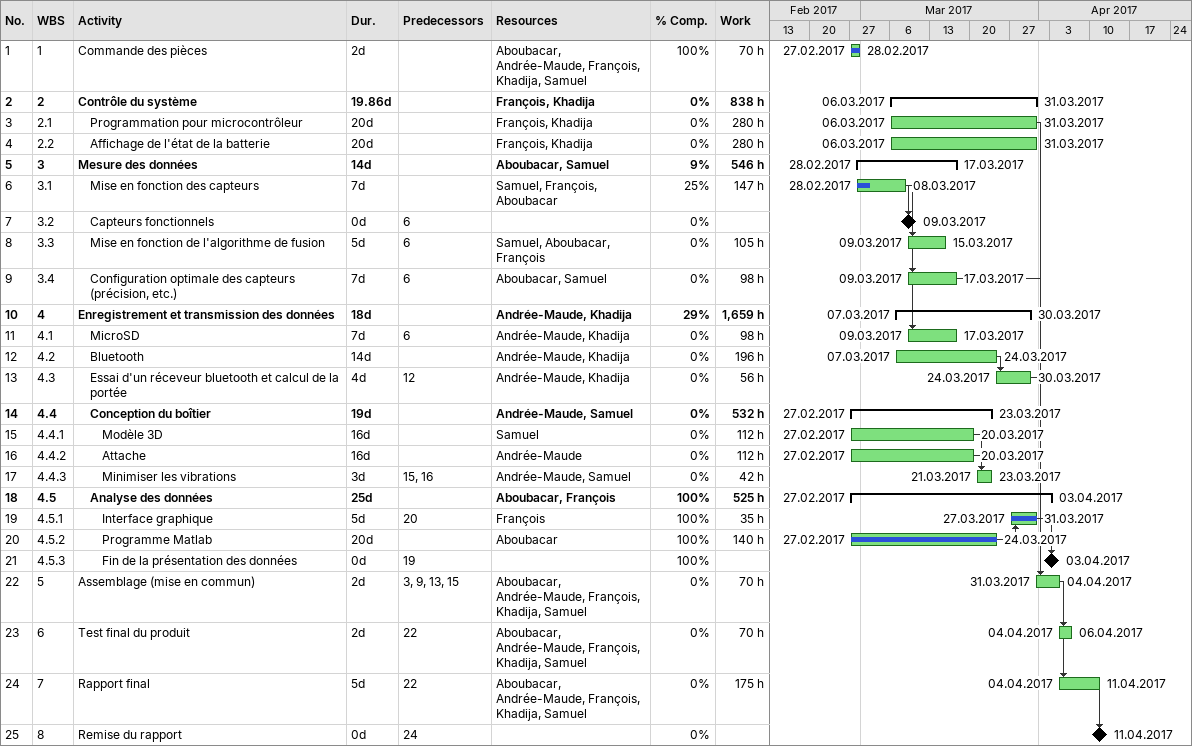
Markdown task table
| ID | WBS | Task | Duration | Start | Finish | Predecessors | Resources | % complete | Work (h) |
|---|---|---|---|---|---|---|---|---|---|
| 1 | 1 | Commande des pièces | 2d | 2017-02-27 | 2017-02-28 |  | Aboubacar, Andrée-Maude, François, Khadija, Samuel | 100 | 70 |
| 2 | 2 | **Contrôle du système** | 19.86d | 2017-03-06 | 2017-03-31 |  | François, Khadija | 0 | 838 |
| 3 | 2.1 | Programmation pour microcontrôleur | 20d | 2017-03-06 | 2017-03-31 |  | François, Khadija | 0 | 280 |
| 4 | 2.2 | Affichage de l'état de la batterie | 20d | 2017-03-06 | 2017-03-31 |  | François, Khadija | 0 | 280 |
| 5 | 3 | **Mesure des données** | 14d | 2017-02-28 | 2017-03-17 |  | Aboubacar, Samuel | 9 | 546 |
| 6 | 3.1 | Mise en fonction des capteurs | 7d | 2017-02-28 | 2017-03-08 |  | Samuel, François, Aboubacar | 25 | 147 |
| 7 | 3.2 | Capteurs fonctionnels | 0d | 2017-03-09 | 2017-03-09 | 6 |  | 0 |  |
| 8 | 3.3 | Mise en fonction de l'algorithme de fusion | 5d | 2017-03-09 | 2017-03-15 | 6 | Samuel, Aboubacar, François | 0 | 105 |
| 9 | 3.4 | Configuration optimale des capteurs (précision, etc.) | 7d | 2017-03-09 | 2017-03-17 | 6 | Aboubacar, Samuel | 0 | 98 |
| 10 | 4 | **Enregistrement et transmission des données** | 18d | 2017-03-07 | 2017-03-30 |  | Andrée-Maude, Khadija | 29 | 1659 |
| 11 | 4.1 | MicroSD | 7d | 2017-03-09 | 2017-03-17 | 6 | Andrée-Maude, Khadija | 0 | 98 |
| 12 | 4.2 | Bluetooth | 14d | 2017-03-07 | 2017-03-24 |  | Andrée-Maude, Khadija | 0 | 196 |
| 13 | 4.3 | Essai d'un réceveur bluetooth et calcul de la portée | 4d | 2017-03-24 | 2017-03-30 | 12 | Andrée-Maude, Khadija | 0 | 56 |
| 14 | 4.4 | **Conception du boîtier** | 19d | 2017-02-27 | 2017-03-23 |  | Andrée-Maude, Samuel | 0 | 532 |
| 15 | 4.4.1 | Modèle 3D | 16d | 2017-02-27 | 2017-03-20 |  | Samuel | 0 | 112 |
| 16 | 4.4.2 | Attache | 16d | 2017-02-27 | 2017-03-20 |  | Andrée-Maude | 0 | 112 |
| 17 | 4.4.3 | Minimiser les vibrations | 3d | 2017-03-21 | 2017-03-23 | 15, 16 | Andrée-Maude, Samuel | 0 | 42 |
| 18 | 4.5 | **Analyse des données** | 25d | 2017-02-27 | 2017-04-03 |  | Aboubacar, François | 100 | 525 |
| 19 | 4.5.1 | Interface graphique | 5d | 2017-03-27 | 2017-03-31 | 20 | François | 100 | 35 |
| 20 | 4.5.2 | Programme Matlab | 20d | 2017-02-27 | 2017-03-24 |  | Aboubacar | 100 | 140 |
| 21 | 4.5.3 | Fin de la présentation des données | 0d | 2017-04-03 | 2017-04-03 | 19 |  | 100 |  |
| 22 | 5 | Assemblage (mise en commun) | 2d | 2017-03-31 | 2017-04-04 | 3, 9, 13, 15 | Aboubacar, Andrée-Maude, François, Khadija, Samuel | 0 | 70 |
| 23 | 6 | Test final du produit | 2d | 2017-04-04 | 2017-04-06 | 22 | Aboubacar, Andrée-Maude, François, Khadija, Samuel | 0 | 70 |
| 24 | 7 | Rapport final | 5d | 2017-04-04 | 2017-04-11 | 22 | Aboubacar, Andrée-Maude, François, Khadija, Samuel | 0 | 175 |
| 25 | 8 | Remise du rapport | 0d | 2017-04-11 | 2017-04-11 | 24 |  | 0 |  |
